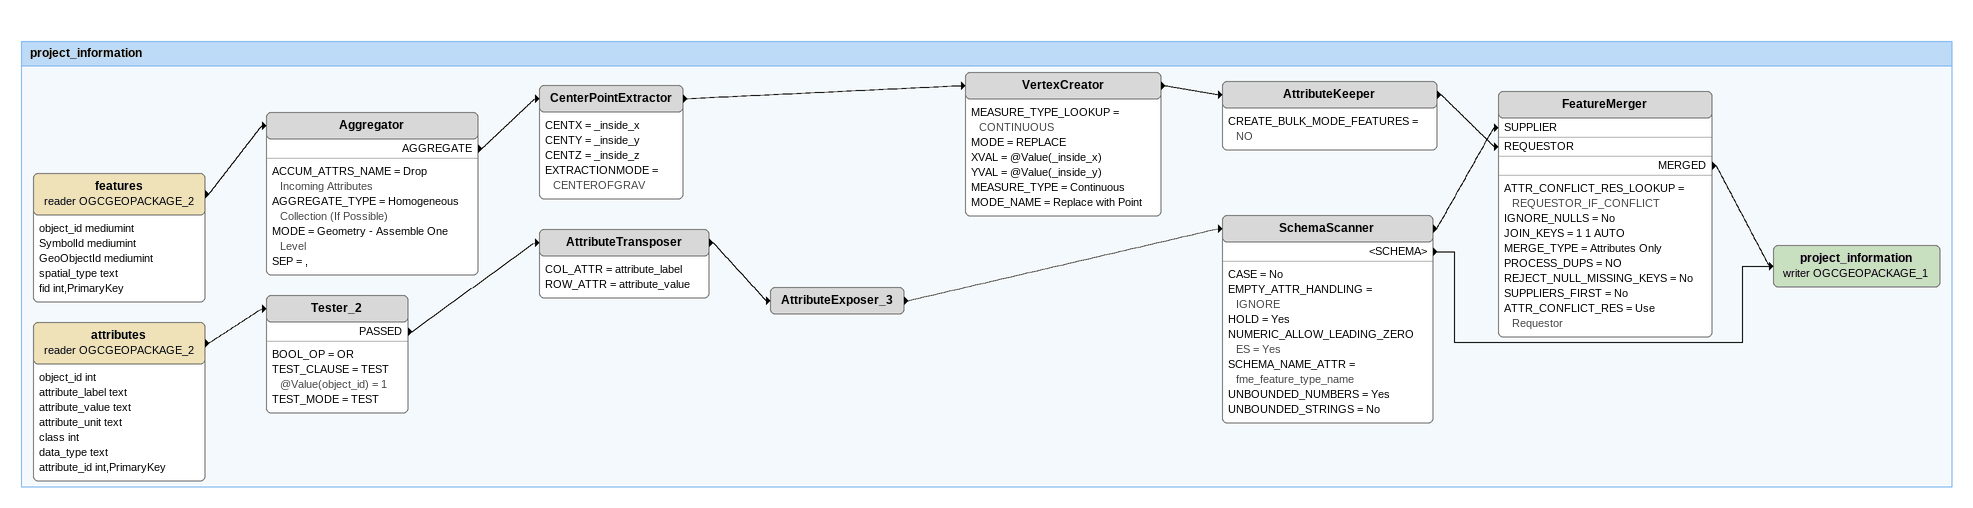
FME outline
Bookmark: project_information
features (reader OGCGEOPACKAGE_2)
    attributes: object_id mediumint, SymbolId mediumint, GeoObjectId mediumint, spatial_type text, fid int,PrimaryKey
    -> Aggregator
Aggregator
    ACCUM_ATTRS_NAME = Drop Incoming Attributes
    AGGREGATE_TYPE = Homogeneous Collection (If Possible)
    MODE = Geometry - Assemble One Level
    SEP = ,
    AGGREGATE -> CenterPointExtractor
CenterPointExtractor
    CENTX = _inside_x
    CENTY = _inside_y
    CENTZ = _inside_z
    EXTRACTIONMODE = CENTEROFGRAV
    -> VertexCreator
VertexCreator
    MEASURE_TYPE_LOOKUP = CONTINUOUS
    MODE = REPLACE
    XVAL = @Value(_inside_x)
    YVAL = @Value(_inside_y)
    MEASURE_TYPE = Continuous
    MODE_NAME = Replace with Point
    -> AttributeKeeper
AttributeKeeper
    CREATE_BULK_MODE_FEATURES = NO
    -> FeatureMerger [REQUESTOR]
attributes (reader OGCGEOPACKAGE_2)
    attributes: object_id int, attribute_label text, attribute_value text, attribute_unit text, class int, data_type text, attribute_id int,PrimaryKey
    -> Tester_2
Tester_2
    BOOL_OP = OR
    TEST_CLAUSE = TEST @Value(object_id) = 1
    TEST_MODE = TEST
    PASSED -> AttributeTransposer
AttributeTransposer
    COL_ATTR = attribute_label
    ROW_ATTR = attribute_value
    -> AttributeExposer_3
AttributeExposer_3
    -> SchemaScanner
SchemaScanner
    CASE = No
    EMPTY_ATTR_HANDLING = IGNORE
    HOLD = Yes
    NUMERIC_ALLOW_LEADING_ZEROES = Yes
    SCHEMA_NAME_ATTR = fme_feature_type_name
    UNBOUNDED_NUMBERS = Yes
    UNBOUNDED_STRINGS = No
    -> FeatureMerger [SUPPLIER]
    <SCHEMA> -> project_information (writer OGCGEOPACKAGE_1)
FeatureMerger
    ATTR_CONFLICT_RES_LOOKUP = REQUESTOR_IF_CONFLICT
    IGNORE_NULLS = No
    JOIN_KEYS = 1 1 AUTO
    MERGE_TYPE = Attributes Only
    PROCESS_DUPS = NO
    REJECT_NULL_MISSING_KEYS = No
    SUPPLIERS_FIRST = No
    ATTR_CONFLICT_RES = Use Requestor
    MERGED -> project_information (writer OGCGEOPACKAGE_1)
project_information (writer OGCGEOPACKAGE_1)
